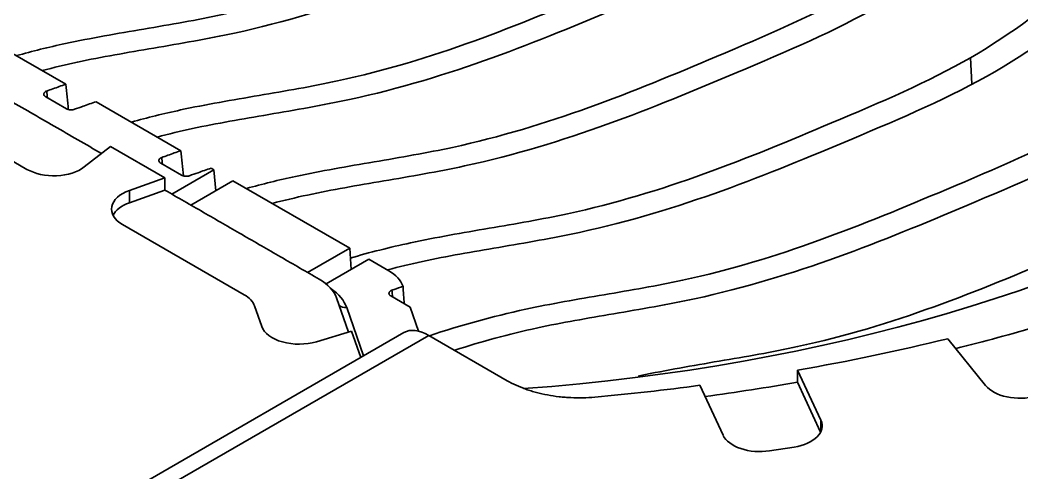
# Model space of a CAD drawing. Header units: millimetres. Extents: x 158 to 1533, y 732 to 1642.
# Drawn here: x 1315.1 to 1394.3, y 945.2 to 981 of the extents above; entities that cross this region are included whole.
import ezdxf

# ---------------------------------------------------------------- set-up
doc = ezdxf.new("R2010")
doc.units = ezdxf.units.MM
doc.layers.add('1', color=7, linetype='Continuous', true_color=0xffffff)

msp = doc.modelspace()

# ---------------------------------------------------------------- linework, layer by layer
at = {"layer": '1', "color": 7, "linetype": 'Continuous', "lineweight": 35}
for p, q in [((1311.991, 979.791), (1318.691, 975.922)), ((1390.32, 975.956), (1390.228, 978.025)), ((1303.325, 976.297), (1315.626, 969.195)), ((1317.105, 974.935), (1318.759, 973.98)), ((1321.087, 974.539), (1327.787, 970.671)), ((1320.157, 969.389), (1322.24, 971.011)), ((1322.24, 971.011), (1326.534, 968.533)), ((1326.202, 969.684), (1327.856, 968.729)), ((1330.397, 969.164), (1327.071, 967.243)), ((1330.183, 969.287), (1330.397, 969.164)), ((1330.548, 967.507), (1330.397, 969.164)), ((1326.534, 968.533), (1323.726, 967.527)), ((1326.534, 968.533), (1326.534, 967.553)), ((1328.58, 966.371), (1331.907, 968.292)), ((1331.907, 968.292), (1341.144, 962.959)), ((1326.534, 967.553), (1323.726, 966.547)), ((1323.726, 967.527), (1323.726, 966.547)), ((1323.186, 964.83), (1332.804, 959.277)), ((1337.817, 961.039), (1341.144, 962.959)), ((1341.259, 961.283), (1341.144, 962.959)), ((1342.653, 962.088), (1339.276, 960.138)), ((1342.653, 962.088), (1344.247, 961.168)), ((1345.345, 959.983), (1345.357, 959.947)), ((1341.039, 956.325), (1340.102, 959.031)), ((1344.394, 959.18), (1345.93, 958.293)), ((1333.624, 958.392), (1334.187, 956.767)), ((1340.903, 958.268), (1342.229, 954.442)), ((1345.93, 958.293), (1346.586, 956.401)), ((1345.43, 956.29), (1315.099, 938.779)), ((1338.508, 955.569), (1341.289, 956.4)), ((1342.011, 954.316), (1341.289, 956.4)), ((1317.099, 938.58), (1347.386, 956.067)), ((1347.386, 956.067), (1353.59, 952.485)), ((1388.422, 955.806), (1391.419, 952.095)), ((1378.394, 949.358), (1376.559, 953.313)), ((1376.542, 952.368), (1378.374, 948.421)), ((1368.831, 952.118), (1370.667, 948.163)), ((1378.394, 948.462), (1378.394, 949.358)), ((1374.341, 946.938), (1376.273, 947.237))]:
    msp.add_line(p, q, dxfattribs=at)
for centre, major_axis, ratio, start_param, end_param in [((1342.116, 1010.234), (101.914, 0), 0.57735, 4.838079, 6.201171), ((1317.747, 970.42), (3, 0), 0.57735, 3.926991, 5.645353), ((1325.308, 966.055), (3, 0), 0.57735, 2.126159, 3.926991), ((1325.308, 965.075), (-3, 0), 0.57735, 5.267752, 5.996441), ((1341.398, 959.526), (4.025, 0.004), 0.57687, 0.196567, 0.78374), ((1335.169, 958.459), (5.031, 0.005), 0.57687, 0.196567, 0.78374), ((1335.18, 957.604), (5.836, 0.006), 0.57687, 0.196567, 0.692636), ((1330.683, 958.053), (-3, 0), 0.57735, 3.339013, 3.926991), ((1340.903, 958.925), (-0.76, -0.263), 0.800641, 0.454834, 1.300247), ((1337.129, 957.107), (3, 0), 0.57735, 3.339013, 5.190099), ((1347.535, 952.887), (-2.149, 3.377), 0.546379, 5.474211, 6.259588), ((1342.116, 1017.624), (118.153, 0), 0.57735, 5.120934, 5.182582), ((1342.116, 1018.604), (-118.216, 0), 0.57735, 1.866439, 1.973286), ((1342.116, 1017.624), (118.153, 0), 0.57735, 4.944047, 5.008049), ((1342.116, 1018.604), (-118.216, 0), 0.57735, 1.72709, 1.798753), ((1394.138, 952.827), (-3, 0), 0.57735, 0.436332, 2.007129), ((1375.496, 948.91), (-3, 0), 0.57735, 1.832596, 3.403392), ((1373.565, 948.611), (-3, 0), 0.57735, 0.261799, 1.832596)]:
    msp.add_ellipse(centre, major_axis=major_axis, ratio=ratio, start_param=start_param, end_param=end_param, dxfattribs=at)
for points, knots in [([(1390.228, 978.025), (1393.55, 979.944), (1398.774, 984.033), (1406.401, 990.132), (1411.201, 995.325), (1413.597, 999.997), (1415.692, 1004.101), (1417.921, 1006.704), (1419.395, 1008.167)], [0, 0, 0, 0, 0.234763, 0.435969, 0.637175, 0.74438, 0.851584, 1, 1, 1, 1]), ([(1421.384, 1007.019), (1420.13, 1005.741), (1418.17, 1003.396), (1416.229, 999.602), (1413.739, 994.736), (1408.661, 989.246), (1400.98, 983.122), (1395.665, 978.944), (1392.151, 976.915)], [0, 0, 0, 0, 0.137099, 0.245729, 0.354358, 0.558237, 0.762117, 1, 1, 1, 1]), ([(1362.94, 993.781), (1359.617, 991.862), (1352.534, 988.847), (1341.97, 984.443), (1332.976, 981.672), (1324.884, 980.289), (1319.295, 979.338), (1316.049, 978.533), (1314.786, 978.184)], [0, 0, 0, 0, 0.254503, 0.472627, 0.690752, 0.80697, 0.923189, 1, 1, 1, 1]), ([(1316.831, 977.004), (1317.741, 977.242), (1320.539, 977.912), (1325.568, 978.769), (1333.996, 980.207), (1343.505, 983.138), (1354.112, 987.573), (1361.348, 990.642), (1364.862, 992.671)], [0, 0, 0, 0, 0.05882, 0.177303, 0.295787, 0.518162, 0.740537, 1, 1, 1, 1]), ([(1372.036, 988.529), (1368.714, 986.611), (1361.63, 983.595), (1351.067, 979.191), (1342.072, 976.42), (1333.981, 975.037), (1328.391, 974.086), (1325.145, 973.281), (1323.882, 972.932)], [0, 0, 0, 0, 0.254503, 0.472627, 0.690752, 0.80697, 0.923189, 1, 1, 1, 1]), ([(1325.927, 971.752), (1326.838, 971.991), (1329.635, 972.66), (1334.665, 973.518), (1343.092, 974.955), (1352.602, 977.887), (1363.208, 982.321), (1370.445, 985.39), (1373.958, 987.419)], [0, 0, 0, 0, 0.05882, 0.177303, 0.295787, 0.518162, 0.740537, 1, 1, 1, 1]), ([(1381.132, 983.277), (1377.81, 981.359), (1370.727, 978.343), (1360.163, 973.94), (1351.169, 971.168), (1343.077, 969.785), (1337.488, 968.834), (1334.241, 968.03), (1332.978, 967.681)], [0, 0, 0, 0, 0.254503, 0.472627, 0.690752, 0.80697, 0.923189, 1, 1, 1, 1]), ([(1335.023, 966.501), (1335.934, 966.739), (1338.732, 967.408), (1343.761, 968.266), (1352.189, 969.703), (1361.698, 972.635), (1372.304, 977.07), (1379.541, 980.138), (1383.055, 982.167)], [0, 0, 0, 0, 0.05882, 0.177303, 0.295787, 0.518162, 0.740537, 1, 1, 1, 1]), ([(1390.228, 978.025), (1386.906, 976.107), (1379.823, 973.091), (1369.259, 968.688), (1360.265, 965.917), (1352.173, 964.534), (1346.253, 963.526), (1342.724, 962.623), (1341.177, 962.175)], [0, 0, 0, 0, 0.249927, 0.464129, 0.678331, 0.79246, 0.906589, 1, 1, 1, 1]), ([(1344.119, 961.249), (1345.03, 961.487), (1347.828, 962.156), (1352.857, 963.014), (1361.285, 964.452), (1370.794, 967.383), (1381.4, 971.818), (1388.637, 974.887), (1392.151, 976.915)], [0, 0, 0, 0, 0.05882, 0.177303, 0.295787, 0.518162, 0.740537, 1, 1, 1, 1]), ([(1317.105, 974.935), (1317.092, 974.943), (1317.079, 974.951), (1317.056, 974.968), (1317.034, 974.986), (1317.016, 975.005), (1317, 975.024), (1316.993, 975.034), (1316.974, 975.065), (1316.966, 975.086), (1316.959, 975.118), (1316.958, 975.129), (1316.958, 975.151), (1316.96, 975.172), (1316.966, 975.193), (1316.975, 975.214), (1316.98, 975.225), (1316.998, 975.256), (1317.014, 975.275), (1317.044, 975.302), (1317.055, 975.311), (1317.078, 975.328), (1317.091, 975.336), (1317.13, 975.359), (1317.159, 975.373), (1317.191, 975.385)], [0, 0, 0, 0, 0.0625, 0.0625, 0.125, 0.1875, 0.1875, 0.25, 0.25, 0.375, 0.375, 0.4375, 0.4375, 0.5, 0.5625, 0.5625, 0.625, 0.625, 0.75, 0.75, 0.8125, 0.8125, 0.875, 0.875, 1, 1, 1, 1]), ([(1317.191, 975.385), (1317.351, 975.444), (1317.849, 975.625), (1318.35, 975.803), (1318.691, 975.922)], [0, 0, 0, 0, 0.323016, 1, 1, 1, 1]), ([(1319.381, 973.94), (1319.606, 974.021), (1320.17, 974.223), (1320.741, 974.422), (1321.087, 974.539)], [0, 0, 0, 0, 0.399485, 1, 1, 1, 1]), ([(1319.381, 973.94), (1319.357, 973.931), (1319.332, 973.924), (1319.28, 973.911), (1319.253, 973.906), (1319.198, 973.899), (1319.17, 973.897), (1319.114, 973.895), (1319.086, 973.896), (1319.03, 973.899), (1319.002, 973.902), (1318.948, 973.911), (1318.922, 973.917), (1318.871, 973.931), (1318.823, 973.948), (1318.78, 973.969), (1318.759, 973.98)], [0, 0, 0, 0, 0.125, 0.125, 0.25, 0.25, 0.375, 0.375, 0.5, 0.5, 0.625, 0.625, 0.75, 0.75, 0.875, 1, 1, 1, 1]), ([(1399.324, 972.774), (1396.002, 970.856), (1388.919, 967.84), (1378.355, 963.436), (1369.361, 960.665), (1361.269, 959.282), (1354.285, 958.093), (1349.876, 956.849), (1347.444, 956.043)], [0, 0, 0, 0, 0.236266, 0.43876, 0.641254, 0.749145, 0.857036, 1, 1, 1, 1]), ([(1349.442, 954.895), (1351.549, 955.573), (1355.51, 956.664), (1361.953, 957.762), (1370.381, 959.2), (1379.89, 962.131), (1390.496, 966.566), (1397.733, 969.635), (1401.247, 971.664)], [0, 0, 0, 0, 0.131087, 0.240473, 0.349859, 0.555159, 0.76046, 1, 1, 1, 1]), ([(1326.287, 970.133), (1326.447, 970.192), (1326.945, 970.373), (1327.446, 970.552), (1327.787, 970.671)], [0, 0, 0, 0, 0.323016, 1, 1, 1, 1]), ([(1326.202, 969.684), (1326.188, 969.691), (1326.176, 969.699), (1326.152, 969.717), (1326.131, 969.734), (1326.113, 969.753), (1326.096, 969.772), (1326.089, 969.782), (1326.07, 969.813), (1326.062, 969.834), (1326.056, 969.866), (1326.054, 969.877), (1326.054, 969.899), (1326.056, 969.92), (1326.063, 969.942), (1326.071, 969.963), (1326.076, 969.973), (1326.094, 970.004), (1326.111, 970.023), (1326.14, 970.051), (1326.151, 970.06), (1326.174, 970.077), (1326.187, 970.085), (1326.226, 970.108), (1326.255, 970.121), (1326.287, 970.133)], [0, 0, 0, 0, 0.0625, 0.0625, 0.125, 0.1875, 0.1875, 0.25, 0.25, 0.375, 0.375, 0.4375, 0.4375, 0.5, 0.5625, 0.5625, 0.625, 0.625, 0.75, 0.75, 0.8125, 0.8125, 0.875, 0.875, 1, 1, 1, 1]), ([(1328.477, 968.688), (1328.702, 968.77), (1329.266, 968.972), (1329.837, 969.17), (1330.183, 969.287)], [0, 0, 0, 0, 0.399485, 1, 1, 1, 1]), ([(1328.477, 968.688), (1328.453, 968.679), (1328.428, 968.672), (1328.376, 968.66), (1328.35, 968.655), (1328.294, 968.647), (1328.266, 968.645), (1328.211, 968.643), (1328.182, 968.644), (1328.126, 968.647), (1328.098, 968.651), (1328.045, 968.66), (1328.018, 968.665), (1327.967, 968.68), (1327.919, 968.696), (1327.876, 968.717), (1327.856, 968.729)], [0, 0, 0, 0, 0.125, 0.125, 0.25, 0.25, 0.375, 0.375, 0.5, 0.5, 0.625, 0.625, 0.75, 0.75, 0.875, 1, 1, 1, 1]), ([(1408.421, 967.522), (1405.098, 965.604), (1398.015, 962.588), (1387.451, 958.185), (1378.457, 955.413), (1370.366, 954.03), (1366.097, 953.304), (1364.022, 952.853), (1363.957, 952.839)], [0, 0, 0, 0, 0.274559, 0.509873, 0.745186, 0.870564, 0.995941, 1, 1, 1, 1]), ([(1344.394, 959.18), (1344.381, 959.188), (1344.368, 959.196), (1344.345, 959.213), (1344.323, 959.231), (1344.305, 959.25), (1344.289, 959.269), (1344.282, 959.279), (1344.263, 959.31), (1344.254, 959.331), (1344.248, 959.363), (1344.247, 959.374), (1344.247, 959.395), (1344.249, 959.417), (1344.255, 959.438), (1344.263, 959.459), (1344.268, 959.47), (1344.287, 959.501), (1344.303, 959.52), (1344.333, 959.547), (1344.343, 959.556), (1344.367, 959.573), (1344.379, 959.581), (1344.419, 959.604), (1344.448, 959.618), (1344.479, 959.63)], [0, 0, 0, 0, 0.0625, 0.0625, 0.125, 0.1875, 0.1875, 0.25, 0.25, 0.375, 0.375, 0.4375, 0.4375, 0.5, 0.5625, 0.5625, 0.625, 0.625, 0.75, 0.75, 0.8125, 0.8125, 0.875, 0.875, 1, 1, 1, 1]), ([(1344.479, 959.63), (1344.537, 959.651), (1344.829, 959.758), (1345.122, 959.863), (1345.357, 959.947)], [0, 0, 0, 0, 0.198397, 1, 1, 1, 1]), ([(1353.59, 952.485), (1353.815, 952.355), (1354.288, 952.113), (1354.805, 951.905), (1355.144, 951.785), (1355.212, 951.762), (1355.35, 951.716), (1355.557, 951.65), (1355.769, 951.59), (1356.197, 951.476), (1356.489, 951.41), (1357.085, 951.298), (1357.39, 951.252), (1357.78, 951.207), (1357.858, 951.199), (1358.014, 951.184), (1358.248, 951.163), (1358.482, 951.149), (1358.951, 951.128), (1359.263, 951.124), (1359.89, 951.138), (1360.203, 951.155), (1360.517, 951.184)], [0, 0, 0, 0, 0.125, 0.25, 0.25, 0.28125, 0.28125, 0.3125, 0.375, 0.375, 0.5, 0.5, 0.625, 0.625, 0.65625, 0.65625, 0.6875, 0.75, 0.75, 0.875, 0.875, 1, 1, 1, 1])]:
    msp.add_open_spline(points, degree=3, knots=knots, dxfattribs=at)
for points, degree in [([(1321.518, 970.449), (1306.584, 979.071)], 1), ([(1317.191, 975.385), (1317.209, 975.208), (1317.227, 975.031), (1317.245, 974.855)], 3), ([(1318.896, 973.924), (1318.828, 974.59), (1318.76, 975.256), (1318.691, 975.922)], 3), ([(1327.993, 968.673), (1327.924, 969.338), (1327.856, 970.004), (1327.787, 970.671)], 3), ([(1326.287, 970.133), (1326.305, 969.956), (1326.323, 969.78), (1326.341, 969.603)], 3), ([(1338.73, 960.512), (1326.534, 967.553)], 1), ([(1344.479, 959.63), (1344.497, 959.453), (1344.515, 959.276), (1344.533, 959.1)], 3), ([(1345.454, 958.568), (1345.422, 959.028), (1345.39, 959.487), (1345.357, 959.947)], 3), ([(1376.559, 953.313), (1376.553, 952.998), (1376.548, 952.683), (1376.542, 952.368)], 3)]:
    msp.add_open_spline(points, degree=degree, dxfattribs=at)

doc.saveas('drawing.dxf')
